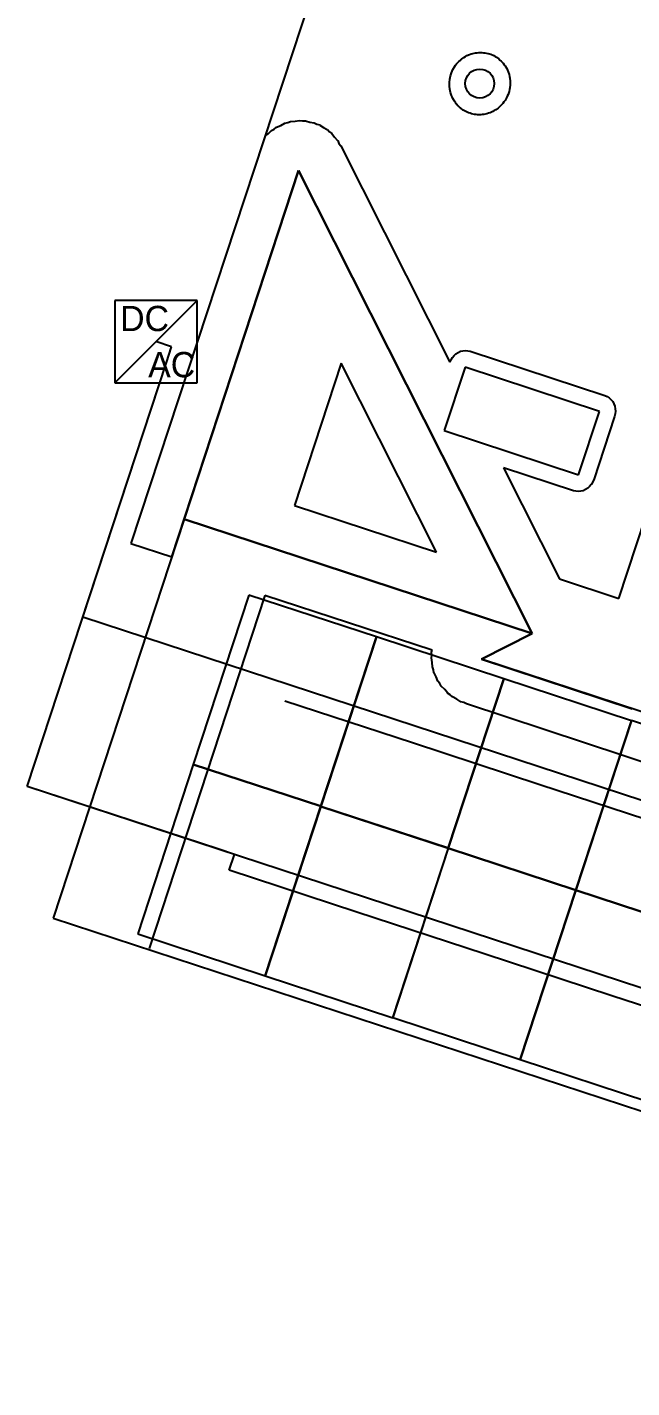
# Model space of a CAD drawing. Header units: feet. Extents: x -38.8 to 12.1, y -50.3 to 24.9.
# Drawn here: x -38.78 to -20.73, y -50.29 to -9.67 of the extents above; entities that cross this region are included whole.
import ezdxf

# ---------------------------------------------------------------- set-up
doc = ezdxf.new("R2010")
doc.units = ezdxf.units.FT
for name, color, linetype in [('Buildings', 7, 'CONTINUOUS'), ('Connections', 7, 'CONTINUOUS'), ('Inverters', 7, 'CONTINUOUS'), ('Modules', 7, 'CONTINUOUS'), ('Obstructions', 7, 'CONTINUOUS'), ('Setbacks', 7, 'CONTINUOUS'), ('Strings', 7, 'CONTINUOUS')]:
    doc.layers.add(name, color=color, linetype=linetype)

msp = doc.modelspace()

# ---------------------------------------------------------------- linework, layer by layer
at = {"layer": 'Buildings', "color": 252}
for p, q in [((-19.206, 24.927), (-35.687, -25.083)), ((-34.464, -25.486), (-30.677, -13.949)), ((-30.677, -13.949), (-34.093, -24.355)), ((-30.677, -13.949), (-23.699, -27.767)), ((-23.699, -27.767), (-30.677, -13.949)), ((-34.093, -24.355), (-38.003, -36.268)), ((-23.699, -27.767), (-34.093, -24.355)), ((-34.093, -24.355), (-23.699, -27.767)), ((-35.687, -25.083), (-34.464, -25.486)), ((-23.699, -27.767), (-25.217, -28.533)), ((-25.217, -28.533), (-23.699, -27.767)), ((-25.217, -28.533), (-20.715, -30.017)), ((-16.203, -31.504), (-25.217, -28.533)), ((-38.003, -36.268), (4.725, -50.292))]:
    msp.add_line(p, q, dxfattribs=at)
at = {"layer": 'Connections', "color": 91}
for p, q in [((-34.469, -19.207), (-34.937, -19.054)), ((-34.469, -19.207), (-34.937, -19.054)), ((-34.469, -19.207), (-34.937, -19.054)), ((-34.623, -19.675), (-34.469, -19.207)), ((-34.623, -19.675), (-34.469, -19.207)), ((-34.623, -19.675), (-34.469, -19.207)), ((-38.779, -32.338), (-34.623, -19.675)), ((-38.779, -32.337), (-34.623, -19.675)), ((-37.119, -27.28), (-34.623, -19.675)), ((-8.551, -36.657), (-37.119, -27.28)), ((-33.06, -34.214), (-38.779, -32.337)), ((-6.403, -42.964), (-38.779, -32.338)), ((-32.592, -34.367), (-33.06, -34.214)), ((-32.746, -34.835), (-32.592, -34.367))]:
    msp.add_line(p, q, dxfattribs=at)
at = {"layer": 'Inverters'}
for p, q in [((-33.706, -17.823), (-36.167, -17.823)), ((-36.167, -17.823), (-36.167, -20.284)), ((-36.167, -20.284), (-33.706, -17.823)), ((-33.706, -20.284), (-33.706, -17.823)), ((-36.167, -20.284), (-33.706, -20.284))]:
    msp.add_line(p, q, dxfattribs=at)
at = {"layer": 'Modules', "color": 254}
for p, q in [((-32.159, -26.622), (-33.82, -31.681)), ((-28.351, -27.872), (-32.159, -26.622)), ((-28.352, -27.875), (-30.012, -32.934)), ((-30.011, -32.931), (-28.351, -27.872)), ((-24.543, -29.125), (-28.352, -27.875)), ((-24.544, -29.124), (-26.205, -34.183)), ((-26.204, -34.184), (-24.543, -29.125)), ((-20.736, -30.374), (-24.544, -29.124)), ((-20.736, -30.373), (-22.397, -35.432)), ((-22.396, -35.433), (-20.736, -30.374)), ((-16.928, -31.623), (-20.736, -30.373)), ((-33.819, -31.68), (-35.48, -36.74)), ((-33.82, -31.681), (-30.011, -32.931)), ((-30.011, -32.93), (-33.819, -31.68)), ((-31.672, -37.99), (-30.011, -32.93)), ((-30.012, -32.933), (-31.672, -37.992)), ((-26.203, -34.183), (-30.012, -32.933)), ((-30.012, -32.934), (-26.204, -34.184)), ((-26.204, -34.182), (-27.865, -39.241)), ((-27.864, -39.242), (-26.203, -34.183)), ((-26.205, -34.183), (-22.396, -35.433)), ((-22.396, -35.432), (-26.204, -34.182)), ((-22.397, -35.431), (-24.057, -40.49)), ((-24.056, -40.491), (-22.396, -35.432)), ((-18.588, -36.681), (-22.397, -35.431)), ((-22.397, -35.432), (-18.589, -36.682)), ((-35.48, -36.74), (-31.672, -37.99)), ((-31.672, -37.992), (-27.864, -39.242)), ((-27.865, -39.241), (-24.056, -40.491)), ((-24.057, -40.49), (-20.249, -41.74))]:
    msp.add_line(p, q, dxfattribs=at)
at = {"layer": 'Obstructions', "color": 252}
for p, q in [((-25.705, -19.817), (-26.33, -21.712)), ((-21.687, -21.143), (-25.705, -19.817)), ((-22.312, -23.035), (-21.687, -21.143)), ((-26.33, -21.712), (-22.312, -23.035))]:
    msp.add_line(p, q, dxfattribs=at)
msp.add_circle((-25.265, -11.351), 0.433, dxfattribs=at)
at = {"layer": 'Setbacks', "color": 2}
for p, q in [((-21.117, -26.722), (-6.516, 17.583)), ((-25.742, -10.568), (-25.696, -10.544)), ((-25.696, -10.544), (-25.653, -10.517)), ((-25.653, -10.516), (-25.57, -10.48)), ((-25.653, -10.517), (-25.653, -10.516)), ((-25.57, -10.479), (-25.523, -10.467)), ((-25.57, -10.48), (-25.57, -10.479)), ((-25.523, -10.467), (-25.477, -10.449)), ((-25.477, -10.449), (-25.476, -10.449)), ((-25.476, -10.449), (-25.388, -10.43)), ((-25.388, -10.43), (-25.387, -10.43)), ((-25.387, -10.43), (-25.34, -10.428)), ((-25.34, -10.428), (-25.293, -10.42)), ((-25.293, -10.42), (-25.292, -10.42)), ((-25.292, -10.42), (-25.202, -10.42)), ((-25.202, -10.42), (-25.201, -10.42)), ((-25.201, -10.42), (-25.156, -10.428)), ((-25.156, -10.428), (-25.109, -10.43)), ((-25.109, -10.43), (-25.109, -10.43)), ((-25.109, -10.43), (-25.02, -10.449)), ((-25.02, -10.449), (-25.019, -10.449)), ((-25.019, -10.449), (-24.977, -10.466)), ((-24.977, -10.466), (-24.932, -10.477)), ((-24.932, -10.477), (-24.931, -10.477)), ((-24.931, -10.477), (-24.849, -10.514)), ((-24.849, -10.514), (-24.848, -10.515)), ((-24.848, -10.515), (-24.81, -10.54)), ((-24.81, -10.54), (-24.768, -10.561)), ((-24.768, -10.561), (-24.768, -10.561)), ((-24.768, -10.561), (-24.694, -10.614)), ((-26.085, -10.979), (-26.065, -10.927)), ((-26.065, -10.927), (-26.019, -10.849)), ((-26.065, -10.927), (-26.065, -10.927)), ((-26.019, -10.848), (-25.985, -10.806)), ((-26.019, -10.849), (-26.019, -10.848)), ((-25.985, -10.806), (-25.955, -10.76)), ((-25.955, -10.76), (-25.894, -10.692)), ((-25.955, -10.76), (-25.955, -10.76)), ((-25.894, -10.692), (-25.853, -10.659)), ((-25.894, -10.692), (-25.894, -10.692)), ((-25.853, -10.659), (-25.816, -10.621)), ((-25.816, -10.621), (-25.815, -10.621)), ((-25.815, -10.621), (-25.742, -10.568)), ((-25.742, -10.568), (-25.742, -10.568)), ((-24.694, -10.614), (-24.694, -10.615)), ((-24.694, -10.615), (-24.661, -10.649)), ((-24.661, -10.649), (-24.624, -10.678)), ((-24.624, -10.678), (-24.623, -10.678)), ((-24.623, -10.678), (-24.563, -10.746)), ((-24.563, -10.746), (-24.562, -10.746)), ((-24.562, -10.746), (-24.536, -10.787)), ((-24.536, -10.787), (-24.505, -10.825)), ((-24.505, -10.825), (-24.505, -10.826)), ((-24.505, -10.826), (-24.459, -10.904)), ((-24.459, -10.904), (-24.459, -10.905)), ((-24.459, -10.905), (-24.441, -10.952)), ((-24.441, -10.952), (-24.418, -10.997)), ((-26.171, -11.314), (-26.161, -11.224)), ((-26.171, -11.315), (-26.171, -11.314)), ((-26.168, -11.369), (-26.171, -11.315)), ((-26.171, -11.424), (-26.168, -11.369)), ((-26.161, -11.224), (-26.147, -11.17)), ((-26.161, -11.224), (-26.161, -11.224)), ((-26.147, -11.17), (-26.138, -11.116)), ((-26.138, -11.115), (-26.11, -11.029)), ((-26.138, -11.116), (-26.138, -11.115)), ((-26.11, -11.029), (-26.085, -10.979)), ((-26.11, -11.029), (-26.11, -11.029)), ((-24.418, -10.997), (-24.418, -10.998)), ((-24.418, -10.998), (-24.39, -11.084)), ((-24.39, -11.084), (-24.39, -11.084)), ((-24.39, -11.084), (-24.381, -11.137)), ((-24.381, -11.137), (-24.368, -11.188)), ((-24.368, -11.188), (-24.368, -11.188)), ((-24.368, -11.188), (-24.358, -11.278)), ((-24.358, -11.279), (-24.361, -11.333)), ((-24.361, -11.333), (-24.358, -11.387)), ((-24.358, -11.278), (-24.358, -11.279)), ((-26.161, -11.514), (-26.171, -11.424)), ((-26.171, -11.424), (-26.171, -11.424)), ((-26.161, -11.515), (-26.161, -11.514)), ((-26.148, -11.565), (-26.161, -11.515)), ((-26.139, -11.618), (-26.148, -11.565)), ((-26.111, -11.704), (-26.139, -11.618)), ((-26.139, -11.618), (-26.139, -11.618)), ((-26.111, -11.705), (-26.111, -11.704)), ((-26.088, -11.75), (-26.111, -11.705)), ((-26.07, -11.798), (-26.088, -11.75)), ((-24.464, -11.775), (-24.51, -11.854)), ((-24.444, -11.723), (-24.464, -11.775)), ((-24.464, -11.775), (-24.464, -11.775)), ((-24.419, -11.674), (-24.444, -11.723)), ((-24.391, -11.587), (-24.419, -11.673)), ((-24.419, -11.673), (-24.419, -11.674)), ((-24.382, -11.532), (-24.391, -11.587)), ((-24.391, -11.587), (-24.391, -11.587)), ((-24.368, -11.478), (-24.382, -11.532)), ((-24.358, -11.388), (-24.368, -11.478)), ((-24.368, -11.478), (-24.368, -11.478)), ((-24.358, -11.387), (-24.358, -11.388)), ((-26.024, -11.876), (-26.07, -11.798)), ((-26.07, -11.798), (-26.07, -11.798)), ((-26.024, -11.877), (-26.024, -11.876)), ((-25.993, -11.915), (-26.024, -11.877)), ((-25.967, -11.956), (-25.993, -11.915)), ((-25.966, -11.956), (-25.967, -11.956)), ((-25.906, -12.024), (-25.966, -11.956)), ((-25.905, -12.024), (-25.906, -12.024)), ((-25.868, -12.054), (-25.905, -12.024)), ((-25.835, -12.087), (-25.868, -12.054)), ((-25.835, -12.088), (-25.835, -12.087)), ((-25.761, -12.141), (-25.835, -12.088)), ((-25.719, -12.162), (-25.761, -12.141)), ((-25.761, -12.141), (-25.761, -12.141)), ((-25.681, -12.188), (-25.719, -12.162)), ((-24.876, -12.186), (-24.959, -12.223)), ((-24.833, -12.158), (-24.876, -12.185)), ((-24.876, -12.185), (-24.876, -12.186)), ((-24.788, -12.135), (-24.833, -12.158)), ((-24.787, -12.134), (-24.788, -12.135)), ((-24.714, -12.081), (-24.787, -12.134)), ((-24.676, -12.043), (-24.714, -12.081)), ((-24.714, -12.081), (-24.714, -12.081)), ((-24.635, -12.01), (-24.676, -12.043)), ((-24.574, -11.942), (-24.635, -12.01)), ((-24.635, -12.01), (-24.635, -12.01)), ((-24.544, -11.896), (-24.574, -11.942)), ((-24.574, -11.942), (-24.574, -11.942)), ((-24.51, -11.854), (-24.544, -11.896)), ((-24.51, -11.854), (-24.51, -11.854)), ((-31.207, -12.6), (-31.087, -12.534)), ((-31.087, -12.534), (-31.087, -12.534)), ((-31.087, -12.534), (-31.086, -12.534)), ((-31.086, -12.534), (-30.997, -12.518)), ((-30.997, -12.518), (-30.912, -12.485)), ((-30.912, -12.485), (-30.912, -12.484)), ((-30.912, -12.484), (-30.911, -12.484)), ((-30.911, -12.484), (-30.778, -12.478)), ((-30.778, -12.478), (-30.647, -12.454)), ((-30.647, -12.454), (-30.646, -12.454)), ((-30.646, -12.454), (-30.646, -12.454)), ((-30.646, -12.454), (-30.557, -12.467)), ((-30.557, -12.467), (-30.467, -12.463)), ((-30.467, -12.463), (-30.467, -12.463)), ((-30.467, -12.463), (-30.466, -12.463)), ((-30.466, -12.463), (-30.339, -12.5)), ((-30.339, -12.5), (-30.209, -12.52)), ((-30.209, -12.52), (-30.208, -12.52)), ((-30.208, -12.52), (-30.208, -12.52)), ((-30.208, -12.52), (-30.129, -12.562)), ((-30.129, -12.562), (-30.043, -12.587)), ((-30.043, -12.587), (-30.042, -12.587)), ((-30.042, -12.587), (-30.042, -12.588)), ((-30.042, -12.588), (-29.934, -12.664)), ((-25.68, -12.188), (-25.681, -12.188)), ((-25.598, -12.225), (-25.68, -12.188)), ((-25.597, -12.225), (-25.598, -12.225)), ((-25.552, -12.236), (-25.597, -12.225)), ((-25.51, -12.253), (-25.552, -12.236)), ((-25.509, -12.253), (-25.51, -12.253)), ((-25.421, -12.272), (-25.509, -12.253)), ((-25.42, -12.272), (-25.421, -12.272)), ((-25.374, -12.274), (-25.42, -12.272)), ((-25.328, -12.282), (-25.374, -12.274)), ((-25.327, -12.282), (-25.328, -12.282)), ((-25.237, -12.282), (-25.327, -12.282)), ((-25.236, -12.282), (-25.237, -12.282)), ((-25.189, -12.274), (-25.236, -12.282)), ((-25.142, -12.272), (-25.189, -12.274)), ((-25.141, -12.272), (-25.142, -12.272)), ((-25.053, -12.253), (-25.141, -12.272)), ((-25.052, -12.253), (-25.053, -12.253)), ((-25.007, -12.235), (-25.052, -12.253)), ((-24.959, -12.223), (-25.007, -12.235)), ((-24.959, -12.223), (-24.959, -12.223)), ((-31.636, -12.896), (-31.584, -12.853)), ((-31.584, -12.853), (-31.488, -12.753)), ((-31.488, -12.753), (-31.488, -12.753)), ((-31.488, -12.753), (-31.487, -12.753)), ((-31.487, -12.753), (-31.406, -12.708)), ((-31.406, -12.708), (-31.334, -12.649)), ((-31.334, -12.649), (-31.333, -12.649)), ((-31.333, -12.649), (-31.207, -12.6)), ((-31.333, -12.649), (-31.333, -12.649)), ((-29.934, -12.664), (-29.817, -12.726)), ((-29.817, -12.726), (-29.816, -12.726)), ((-29.816, -12.726), (-29.816, -12.727)), ((-29.816, -12.727), (-29.754, -12.792)), ((-29.754, -12.792), (-29.681, -12.844)), ((-29.681, -12.844), (-29.68, -12.845)), ((-29.68, -12.845), (-29.68, -12.845)), ((-29.68, -12.845), (-29.601, -12.954)), ((-29.601, -12.954), (-29.509, -13.052)), ((-29.509, -13.052), (-29.509, -13.052)), ((-29.509, -13.052), (-29.508, -13.052)), ((-29.508, -13.052), (-29.469, -13.136)), ((-29.469, -13.136), (-29.416, -13.21)), ((-29.416, -13.21), (-29.416, -13.21)), ((-29.416, -13.21), (-26.154, -19.668)), ((-26.083, -19.528), (-26.03, -19.472)), ((-26.03, -19.472), (-25.977, -19.417)), ((-25.977, -19.417), (-25.976, -19.416)), ((-25.976, -19.416), (-25.909, -19.38)), ((-25.976, -19.416), (-25.976, -19.416)), ((-25.976, -19.416), (-25.976, -19.416)), ((-25.976, -19.416), (-25.976, -19.416)), ((-25.909, -19.38), (-25.842, -19.343)), ((-25.842, -19.343), (-25.842, -19.343)), ((-25.842, -19.343), (-25.842, -19.343)), ((-25.842, -19.343), (-25.842, -19.343)), ((-25.842, -19.343), (-25.841, -19.343)), ((-25.841, -19.343), (-25.768, -19.33)), ((-25.768, -19.33), (-25.695, -19.317)), ((-25.695, -19.317), (-25.694, -19.317)), ((-25.694, -19.317), (-25.694, -19.317)), ((-25.694, -19.317), (-25.694, -19.317)), ((-25.694, -19.317), (-25.694, -19.317)), ((-25.694, -19.317), (-25.621, -19.328)), ((-25.621, -19.328), (-25.548, -19.339)), ((-25.548, -19.339), (-25.548, -19.339)), ((-25.548, -19.339), (-25.548, -19.339)), ((-25.548, -19.339), (-25.547, -19.339)), ((-25.547, -19.339), (-21.53, -20.665)), ((-29.405, -19.703), (-30.799, -23.949)), ((-26.558, -25.341), (-29.405, -19.703)), ((-26.154, -19.668), (-26.119, -19.598)), ((-26.119, -19.598), (-26.084, -19.529)), ((-26.084, -19.529), (-26.084, -19.528)), ((-26.084, -19.528), (-26.084, -19.528)), ((-26.084, -19.528), (-26.084, -19.528)), ((-26.084, -19.528), (-26.083, -19.528)), ((-21.53, -20.665), (-21.53, -20.665)), ((-21.53, -20.665), (-21.53, -20.665)), ((-21.53, -20.665), (-21.529, -20.665)), ((-21.529, -20.665), (-21.465, -20.699)), ((-21.465, -20.699), (-21.399, -20.734)), ((-21.399, -20.734), (-21.399, -20.734)), ((-21.399, -20.734), (-21.398, -20.734)), ((-21.398, -20.734), (-21.398, -20.734)), ((-21.398, -20.734), (-21.347, -20.788)), ((-21.347, -20.788), (-21.296, -20.843)), ((-21.296, -20.843), (-21.296, -20.843)), ((-21.296, -20.843), (-21.296, -20.843)), ((-21.296, -20.843), (-21.295, -20.844)), ((-21.295, -20.844), (-21.263, -20.913)), ((-21.263, -20.913), (-21.231, -20.981)), ((-21.231, -20.981), (-21.231, -20.982)), ((-21.231, -20.982), (-21.231, -20.982)), ((-21.231, -20.982), (-21.231, -20.982)), ((-21.231, -20.982), (-21.221, -21.059)), ((-21.221, -21.059), (-21.211, -21.136)), ((-21.238, -21.291), (-21.863, -23.183)), ((-21.225, -21.213), (-21.238, -21.29)), ((-21.238, -21.29), (-21.238, -21.291)), ((-21.238, -21.291), (-21.238, -21.291)), ((-21.211, -21.137), (-21.225, -21.213)), ((-21.211, -21.136), (-21.211, -21.136)), ((-21.211, -21.136), (-21.211, -21.136)), ((-21.211, -21.136), (-21.211, -21.137)), ((-22.469, -23.513), (-24.56, -22.824)), ((-24.56, -22.824), (-22.886, -26.139)), ((-22.396, -23.524), (-22.469, -23.513)), ((-22.469, -23.513), (-22.469, -23.513)), ((-22.323, -23.535), (-22.396, -23.524)), ((-22.322, -23.535), (-22.323, -23.535)), ((-22.323, -23.535), (-22.323, -23.535)), ((-22.323, -23.535), (-22.323, -23.535)), ((-22.323, -23.535), (-22.323, -23.535)), ((-22.249, -23.522), (-22.322, -23.535)), ((-22.176, -23.508), (-22.249, -23.522)), ((-22.175, -23.508), (-22.176, -23.508)), ((-22.174, -23.508), (-22.175, -23.508)), ((-22.175, -23.508), (-22.175, -23.508)), ((-22.175, -23.508), (-22.175, -23.508)), ((-22.108, -23.472), (-22.174, -23.508)), ((-22.041, -23.436), (-22.108, -23.472)), ((-22.04, -23.435), (-22.041, -23.435)), ((-22.041, -23.435), (-22.041, -23.435)), ((-22.041, -23.435), (-22.041, -23.435)), ((-22.041, -23.435), (-22.041, -23.436)), ((-21.987, -23.379), (-22.04, -23.435)), ((-21.934, -23.324), (-21.987, -23.379)), ((-21.933, -23.323), (-21.934, -23.324)), ((-21.898, -23.253), (-21.933, -23.322)), ((-21.933, -23.322), (-21.933, -23.323)), ((-21.933, -23.323), (-21.933, -23.323)), ((-21.933, -23.323), (-21.933, -23.323)), ((-21.863, -23.183), (-21.898, -23.253)), ((-21.863, -23.183), (-21.863, -23.183)), ((-30.799, -23.949), (-26.558, -25.341)), ((-22.886, -26.139), (-21.117, -26.722)), ((-31.68, -26.634), (-35.139, -37.174)), ((-26.687, -28.273), (-31.68, -26.634)), ((-26.711, -28.5), (-26.698, -28.413)), ((-26.702, -28.323), (-26.687, -28.273)), ((-26.702, -28.324), (-26.702, -28.323)), ((-26.702, -28.323), (-26.702, -28.323)), ((-26.698, -28.413), (-26.702, -28.324)), ((-26.711, -28.501), (-26.711, -28.5)), ((-26.687, -28.634), (-26.711, -28.501)), ((-26.711, -28.501), (-26.711, -28.501)), ((-26.681, -28.767), (-26.687, -28.634)), ((-26.681, -28.768), (-26.681, -28.767)), ((-26.648, -28.853), (-26.681, -28.768)), ((-26.681, -28.768), (-26.681, -28.768)), ((-26.632, -28.941), (-26.648, -28.853)), ((-26.631, -28.942), (-26.632, -28.941)), ((-26.632, -28.941), (-26.632, -28.941)), ((-26.566, -29.063), (-26.631, -28.942)), ((-26.516, -29.189), (-26.566, -29.063)), ((-26.516, -29.19), (-26.516, -29.189)), ((-26.458, -29.262), (-26.516, -29.19)), ((-26.516, -29.19), (-26.516, -29.19)), ((-26.414, -29.342), (-26.458, -29.262)), ((-26.413, -29.343), (-26.414, -29.342)), ((-26.414, -29.342), (-26.414, -29.342)), ((-26.313, -29.44), (-26.413, -29.343)), ((-26.225, -29.547), (-26.313, -29.44)), ((-26.224, -29.547), (-26.225, -29.547)), ((-26.224, -29.548), (-26.224, -29.547)), ((-26.146, -29.599), (-26.224, -29.548)), ((-26.079, -29.664), (-26.146, -29.599)), ((-26.078, -29.664), (-26.079, -29.664)), ((-26.079, -29.664), (-26.079, -29.664)), ((-25.952, -29.728), (-26.078, -29.664)), ((-25.834, -29.806), (-25.952, -29.728)), ((-25.743, -29.833), (-25.834, -29.806)), ((-25.834, -29.806), (-25.834, -29.806)), ((-25.834, -29.806), (-25.834, -29.806)), ((-25.659, -29.875), (-25.743, -29.833)), ((-16.645, -32.846), (-25.659, -29.875)), ((-25.659, -29.875), (-25.659, -29.875))]:
    msp.add_line(p, q, dxfattribs=at)
at = {"layer": 'Strings', "color": 11}
for p, q in [((-31.085, -29.777), (-27.278, -31.029)), ((-27.278, -31.029), (-23.47, -32.278)), ((-23.47, -32.278), (-19.663, -33.527)), ((-28.938, -36.088), (-32.746, -34.835)), ((-25.13, -37.337), (-28.938, -36.088)), ((-21.323, -38.586), (-25.13, -37.337)), ((-17.512, -39.835), (-21.323, -38.586))]:
    msp.add_line(p, q, dxfattribs=at)

# ---------------------------------------------------------------- texts
at = {"layer": 'Inverters'}
for s, p in [('DC', (-36.003, -18.742)), ('AC', (-35.166, -20.12))]:
    msp.add_text(s, height=0.7546, dxfattribs=at).set_placement(p)

doc.saveas('drawing.dxf')
